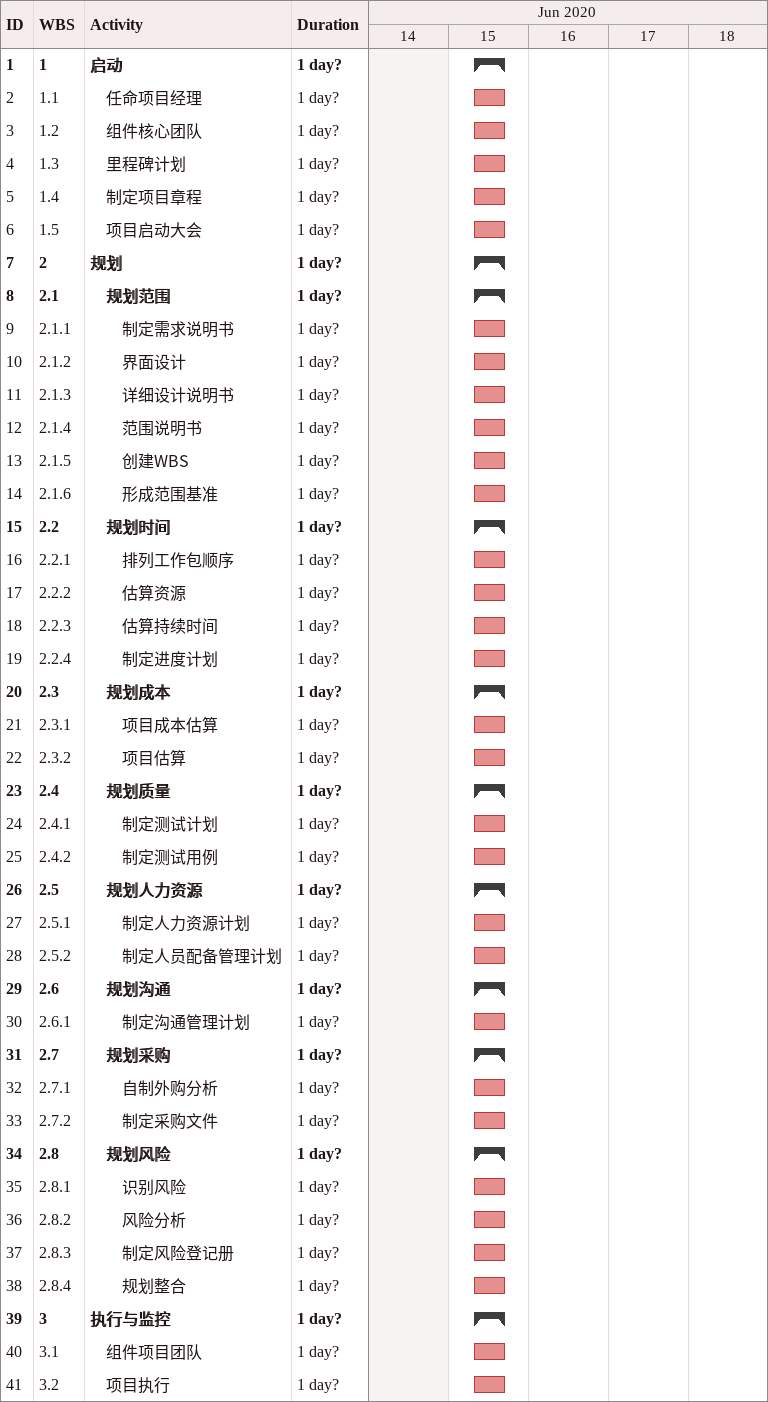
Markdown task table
| ID | WBS | Task | Duration | Start | Finish |
|---|---|---|---|---|---|
| 1 | 1 | **启动** | 1d? | 2020-06-15 | 2020-06-15 |
| 2 | 1.1 | 任命项目经理 | 1d? | 2020-06-15 | 2020-06-15 |
| 3 | 1.2 | 组件核心团队 | 1d? | 2020-06-15 | 2020-06-15 |
| 4 | 1.3 | 里程碑计划 | 1d? | 2020-06-15 | 2020-06-15 |
| 5 | 1.4 | 制定项目章程 | 1d? | 2020-06-15 | 2020-06-15 |
| 6 | 1.5 | 项目启动大会 | 1d? | 2020-06-15 | 2020-06-15 |
| 7 | 2 | **规划** | 1d? | 2020-06-15 | 2020-06-15 |
| 8 | 2.1 | **规划范围** | 1d? | 2020-06-15 | 2020-06-15 |
| 9 | 2.1.1 | 制定需求说明书 | 1d? | 2020-06-15 | 2020-06-15 |
| 10 | 2.1.2 | 界面设计 | 1d? | 2020-06-15 | 2020-06-15 |
| 11 | 2.1.3 | 详细设计说明书 | 1d? | 2020-06-15 | 2020-06-15 |
| 12 | 2.1.4 | 范围说明书 | 1d? | 2020-06-15 | 2020-06-15 |
| 13 | 2.1.5 | 创建WBS | 1d? | 2020-06-15 | 2020-06-15 |
| 14 | 2.1.6 | 形成范围基准 | 1d? | 2020-06-15 | 2020-06-15 |
| 15 | 2.2 | **规划时间** | 1d? | 2020-06-15 | 2020-06-15 |
| 16 | 2.2.1 | 排列工作包顺序 | 1d? | 2020-06-15 | 2020-06-15 |
| 17 | 2.2.2 | 估算资源 | 1d? | 2020-06-15 | 2020-06-15 |
| 18 | 2.2.3 | 估算持续时间 | 1d? | 2020-06-15 | 2020-06-15 |
| 19 | 2.2.4 | 制定进度计划 | 1d? | 2020-06-15 | 2020-06-15 |
| 20 | 2.3 | **规划成本** | 1d? | 2020-06-15 | 2020-06-15 |
| 21 | 2.3.1 | 项目成本估算 | 1d? | 2020-06-15 | 2020-06-15 |
| 22 | 2.3.2 | 项目估算 | 1d? | 2020-06-15 | 2020-06-15 |
| 23 | 2.4 | **规划质量** | 1d? | 2020-06-15 | 2020-06-15 |
| 24 | 2.4.1 | 制定测试计划 | 1d? | 2020-06-15 | 2020-06-15 |
| 25 | 2.4.2 | 制定测试用例 | 1d? | 2020-06-15 | 2020-06-15 |
| 26 | 2.5 | **规划人力资源** | 1d? | 2020-06-15 | 2020-06-15 |
| 27 | 2.5.1 | 制定人力资源计划 | 1d? | 2020-06-15 | 2020-06-15 |
| 28 | 2.5.2 | 制定人员配备管理计划 | 1d? | 2020-06-15 | 2020-06-15 |
| 29 | 2.6 | **规划沟通** | 1d? | 2020-06-15 | 2020-06-15 |
| 30 | 2.6.1 | 制定沟通管理计划 | 1d? | 2020-06-15 | 2020-06-15 |
| 31 | 2.7 | **规划采购** | 1d? | 2020-06-15 | 2020-06-15 |
| 32 | 2.7.1 | 自制外购分析 | 1d? | 2020-06-15 | 2020-06-15 |
| 33 | 2.7.2 | 制定采购文件 | 1d? | 2020-06-15 | 2020-06-15 |
| 34 | 2.8 | **规划风险** | 1d? | 2020-06-15 | 2020-06-15 |
| 35 | 2.8.1 | 识别风险 | 1d? | 2020-06-15 | 2020-06-15 |
| 36 | 2.8.2 | 风险分析 | 1d? | 2020-06-15 | 2020-06-15 |
| 37 | 2.8.3 | 制定风险登记册 | 1d? | 2020-06-15 | 2020-06-15 |
| 38 | 2.8.4 | 规划整合 | 1d? | 2020-06-15 | 2020-06-15 |
| 39 | 3 | **执行与监控** | 1d? | 2020-06-15 | 2020-06-15 |
| 40 | 3.1 | 组件项目团队 | 1d? | 2020-06-15 | 2020-06-15 |
| 41 | 3.2 | 项目执行 | 1d? | 2020-06-15 | 2020-06-15 |
